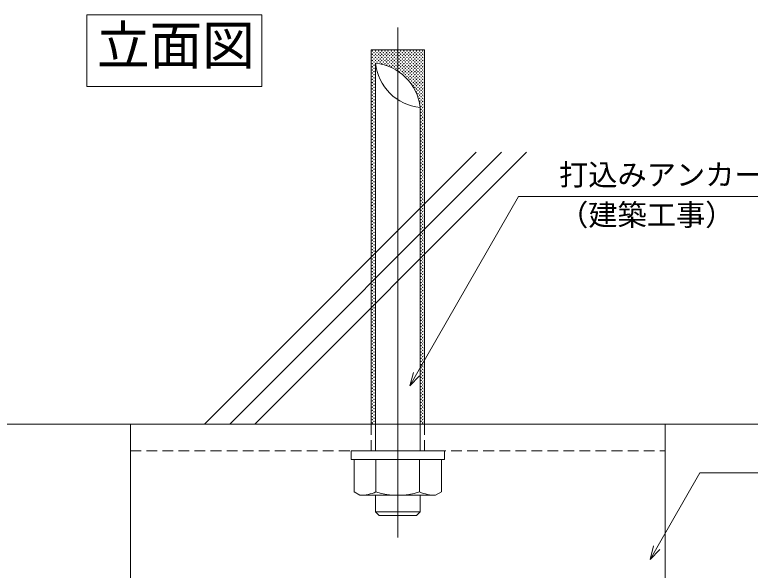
# Model space of a CAD drawing. Units: millimetres on the paper. Extents: x -401 to 401, y -279 to 279.
# Drawn here: x -179.4 to -96.8, y -136 to -73.7 of the extents above; entities that cross this region are included whole.
import ezdxf
from ezdxf.enums import TextEntityAlignment as Align

# ---------------------------------------------------------------- set-up
doc = ezdxf.new("R2010")
doc.units = ezdxf.units.MM
doc.linetypes.add('DASHED1', pattern=[1.8, 1.2, -0.6])
for name, color, linetype, lineweight in [('0-4_A-C05-見え掛り_細線', 1, 'Continuous', 9), ('0-6_A-D09-金物_鋼材', 4, 'Continuous', 9), ('0-7_0', 1, 'Continuous', 9), ('0-8_A-D01-RC', 4, 'Continuous', 9), ('0-9_A-C02-ハッチング', 134, 'Continuous', 9), ('0-A_A-C04-見上げ_見え隠れ線', 4, 'DASHED1', 9), ('1-2_A-B03-文字_書込_小', 7, 'Continuous', 9), ('1-4_A-B01-文字_タイトル室名', 2, 'Continuous', 9)]:
    doc.layers.add(name, color=color, linetype=linetype, lineweight=lineweight)
doc.styles.add('ＭＳ ゴシック', font='')
doc.styles.get('ＭＳ ゴシック').set_extended_font_data('MS Gothic')

# ---------------------------------------------------------------- blocks, each defined once
blk = doc.blocks.new('_Open30')
at = {"layer": '0-7_0', "color": 7}
blk.add_line((0, 0), (-1, 0), dxfattribs=at)
blk.add_lwpolyline([(-1, 0.2679), (0, 0), (-1, -0.2679)], dxfattribs=at)
blk = doc.blocks.new('G$C16211926')
at = {"layer": '0-7_0'}
blk.add_line((0, -95), (0, 19.5), dxfattribs=at)
at = {"layer": '0-7_0', "color": 7}
for p, q in [((-4.188, 14.5), (-5, 13.688)), ((-5, 13.688), (-5, 10)), ((-5, 13.688), (5, 13.688)), ((-4.188, 14.5), (4.188, 14.5)), ((5, 13.688), (4.188, 14.5)), ((5, 13.688), (5, 10)), ((-8.487, 10), (-9.8, 9.242)), ((8.487, 10), (-8.487, 10)), ((8.487, 10), (9.8, 9.242)), ((-9.8, 2), (-9.8, 9.242)), ((-4.9, 9.242), (-4.9, 2)), ((4.9, 9.242), (4.9, 2)), ((9.8, 2), (9.8, 9.242)), ((-5, 0), (-5, -77)), ((5, 0), (5, -87)), ((-6, -6), (-6, -90)), ((6, -6), (6, -90)), ((6, -90), (-6, -90))]:
    blk.add_line(p, q, dxfattribs=at)
for points in [[(10.5, 0), (10.5, 2), (-10.5, 2)], [(10.5, 0), (-10.5, 0), (-10.5, 2)]]:
    blk.add_lwpolyline(points, dxfattribs=at)
at = {"layer": '0-7_0'}
for centre in [(-5.955, -6.608), (-5.602, -6.254), (-5.248, -6.608), (5.358, -6.607), (5.712, -6.254), (-5.955, -7.315), (-5.955, -8.022), (-5.602, -6.961), (-5.602, -7.668), (-5.248, -7.315), (-5.248, -8.022), (5.358, -7.315), (5.358, -8.022), (5.712, -6.961), (5.712, -7.668), (-5.955, -8.729), (-5.955, -9.436), (-5.602, -8.375), (-5.602, -9.082), (-5.602, -9.789), (-5.248, -8.729), (-5.248, -9.436), (5.358, -8.729), (5.358, -9.436), (5.712, -8.375), (5.712, -9.082), (5.712, -9.789), (-5.955, -10.143), (-5.955, -10.85), (-5.955, -11.557), (-5.602, -10.497), (-5.602, -11.204), (-5.248, -10.143), (-5.248, -10.85), (-5.248, -11.557), (5.358, -10.143), (5.358, -10.85), (5.358, -11.557), (5.712, -10.496), (5.712, -11.203), (-5.955, -12.264), (-5.955, -12.971), (-5.602, -11.911), (-5.602, -12.618), (-5.248, -12.264), (-5.248, -12.971), (5.358, -12.264), (5.358, -12.971), (5.712, -11.911), (5.712, -12.618), (-5.955, -13.679), (-5.955, -14.386), (-5.602, -13.325), (-5.602, -14.032), (-5.602, -14.739), (-5.248, -13.678), (-5.248, -14.386), (5.358, -13.678), (5.358, -14.386), (5.712, -13.325), (5.712, -14.032), (5.712, -14.739), (-5.955, -15.093), (-5.955, -15.8), (-5.955, -16.507), (-5.602, -15.446), (-5.602, -16.153), (-5.248, -15.093), (-5.248, -15.8), (-5.248, -16.507), (5.358, -15.093), (5.358, -15.8), (5.358, -16.507), (5.712, -15.446), (5.712, -16.153), (-5.955, -17.214), (-5.955, -17.921), (-5.602, -16.861), (-5.602, -17.568), (-5.248, -17.214), (-5.248, -17.921), (5.358, -17.214), (5.358, -17.921), (5.712, -16.861), (5.712, -17.567), (-5.955, -18.628), (-5.955, -19.335), (-5.602, -18.275), (-5.602, -18.982), (-5.602, -19.689), (-5.248, -18.628), (-5.248, -19.335), (5.358, -18.628), (5.358, -19.335), (5.712, -18.274), (5.712, -18.982), (5.712, -19.689), (-5.955, -20.042), (-5.955, -20.75), (-5.955, -21.457), (-5.602, -20.396), (-5.602, -21.103), (-5.248, -20.042), (-5.248, -20.749), (-5.248, -21.457), (5.358, -20.042), (5.358, -20.749), (5.358, -21.457), (5.712, -20.396), (5.712, -21.103), (-5.955, -22.164), (-5.955, -22.871), (-5.602, -21.81), (-5.602, -22.517), (-5.248, -22.164), (-5.248, -22.871), (5.358, -22.164), (5.358, -22.871), (5.712, -21.81), (5.712, -22.517), (-5.955, -23.578), (-5.955, -24.285), (-5.602, -23.224), (-5.602, -23.932), (-5.602, -24.639), (-5.248, -23.578), (-5.248, -24.285), (5.358, -23.578), (5.358, -24.285), (5.712, -23.224), (5.712, -23.932), (5.712, -24.638), (-5.955, -24.992), (-5.955, -25.699), (-5.955, -26.406), (-5.602, -25.346), (-5.602, -26.053), (-5.248, -24.992), (-5.248, -25.699), (-5.248, -26.406), (5.358, -24.992), (5.358, -25.699), (5.358, -26.406), (5.712, -25.346), (5.712, -26.053), (-5.955, -27.113), (-5.955, -27.821), (-5.602, -26.76), (-5.602, -27.467), (-5.248, -27.113), (-5.248, -27.821), (5.358, -27.113), (5.358, -27.82), (5.712, -26.76), (5.712, -27.467), (-5.955, -28.528), (-5.955, -29.235), (-5.602, -28.174), (-5.602, -28.881), (-5.602, -29.588), (-5.248, -28.528), (-5.248, -29.235), (5.358, -28.528), (5.358, -29.235), (5.712, -28.174), (5.712, -28.881), (5.712, -29.588), (-5.955, -29.942), (-5.955, -30.649), (-5.955, -31.356), (-5.602, -30.295), (-5.602, -31.003), (-5.248, -29.942), (-5.248, -30.649), (-5.248, -31.356), (5.358, -29.942), (5.358, -30.649), (5.358, -31.356), (5.712, -30.295), (5.712, -31.003), (-5.955, -32.063), (-5.955, -32.77), (-5.602, -31.71), (-5.602, -32.417), (-5.248, -32.063), (-5.248, -32.77), (5.358, -32.063), (5.358, -32.77), (5.712, -31.71), (5.712, -32.417), (-5.955, -33.477), (-5.955, -34.184), (-5.602, -33.124), (-5.602, -33.831), (-5.602, -34.538), (-5.248, -33.477), (-5.248, -34.184), (5.358, -33.477), (5.358, -34.184), (5.712, -33.124), (5.712, -33.831), (5.712, -34.538), (-5.955, -34.892), (-5.955, -35.599), (-5.955, -36.306), (-5.602, -35.245), (-5.602, -35.952), (-5.248, -34.892), (-5.248, -35.599), (-5.248, -36.306), (5.358, -34.892), (5.358, -35.599), (5.358, -36.306), (5.712, -35.245), (5.712, -35.952), (-5.955, -37.013), (-5.955, -37.72), (-5.602, -36.659), (-5.602, -37.366), (-5.248, -37.013), (-5.248, -37.72), (5.358, -37.013), (5.358, -37.72), (5.712, -36.659), (5.712, -37.366), (-5.955, -38.427), (-5.955, -39.134), (-5.602, -38.074), (-5.602, -38.781), (-5.602, -39.488), (-5.248, -38.427), (-5.248, -39.134), (5.358, -38.427), (5.358, -39.134), (5.712, -38.074), (5.712, -38.781), (5.712, -39.488), (-5.955, -39.841), (-5.955, -40.548), (-5.955, -41.256), (-5.602, -40.195), (-5.602, -40.902), (-5.248, -39.841), (-5.248, -40.548), (-5.248, -41.256), (5.358, -39.841), (5.358, -40.548), (5.358, -41.256), (5.712, -40.195), (5.712, -40.902), (-5.955, -41.963), (-5.955, -42.67), (-5.602, -41.609), (-5.602, -42.316), (-5.248, -41.963), (-5.248, -42.67), (5.358, -41.963), (5.358, -42.67), (5.712, -41.609), (5.712, -42.316), (-5.955, -43.377), (-5.955, -44.084), (-5.602, -43.023), (-5.602, -43.73), (-5.602, -44.438), (-5.248, -43.377), (-5.248, -44.084), (5.358, -43.377), (5.358, -44.084), (5.712, -43.023), (5.712, -43.73), (5.712, -44.438), (-5.955, -44.791), (-5.955, -45.498), (-5.955, -46.205), (-5.602, -45.145), (-5.602, -45.852), (-5.248, -44.791), (-5.248, -45.498), (-5.248, -46.205), (5.358, -44.791), (5.358, -45.498), (5.358, -46.205), (5.712, -45.145), (5.712, -45.852), (-5.955, -46.912), (-5.955, -47.62), (-5.602, -46.559), (-5.602, -47.266), (-5.248, -46.912), (-5.248, -47.62), (5.358, -46.912), (5.358, -47.62), (5.712, -46.559), (5.712, -47.266), (-5.955, -48.327), (-5.955, -49.034), (-5.602, -47.973), (-5.602, -48.68), (-5.602, -49.387), (-5.248, -48.327), (-5.248, -49.034), (5.358, -48.327), (5.358, -49.034), (5.712, -47.973), (5.712, -48.68), (5.712, -49.387), (-5.955, -49.741), (-5.955, -50.448), (-5.955, -51.155), (-5.602, -50.094), (-5.602, -50.802), (-5.248, -49.741), (-5.248, -50.448), (-5.248, -51.155), (5.358, -49.741), (5.358, -50.448), (5.358, -51.155), (5.712, -50.094), (5.712, -50.802), (-5.955, -51.862), (-5.955, -52.569), (-5.602, -51.509), (-5.602, -52.216), (-5.248, -51.862), (-5.248, -52.569), (5.358, -51.862), (5.358, -52.569), (5.712, -51.509), (5.712, -52.216), (-5.955, -53.276), (-5.955, -53.984), (-5.602, -52.923), (-5.602, -53.63), (-5.602, -54.337), (-5.248, -53.276), (-5.248, -53.983), (5.358, -53.276), (5.358, -53.984), (5.712, -52.923), (5.712, -53.63), (5.712, -54.337), (-5.955, -54.691), (-5.955, -55.398), (-5.955, -56.105), (-5.602, -55.044), (-5.602, -55.751), (-5.248, -54.691), (-5.248, -55.398), (-5.248, -56.105), (5.358, -54.691), (5.358, -55.398), (5.358, -56.105), (5.712, -55.044), (5.712, -55.751), (-5.955, -56.812), (-5.955, -57.519), (-5.602, -56.458), (-5.602, -57.165), (-5.248, -56.812), (-5.248, -57.519), (5.358, -56.812), (5.358, -57.519), (5.712, -56.458), (5.712, -57.165), (-5.955, -58.226), (-5.955, -58.933), (-5.602, -57.873), (-5.602, -58.58), (-5.602, -59.287), (-5.248, -58.226), (-5.248, -58.933), (5.358, -58.226), (5.358, -58.933), (5.712, -57.873), (5.712, -58.58), (5.712, -59.287), (-5.955, -59.64), (-5.955, -60.348), (-5.955, -61.055), (-5.602, -59.994), (-5.602, -60.701), (-5.248, -59.64), (-5.248, -60.348), (-5.248, -61.055), (5.358, -59.64), (5.358, -60.348), (5.358, -61.055), (5.712, -59.994), (5.712, -60.701), (-5.955, -61.762), (-5.955, -62.469), (-5.602, -61.408), (-5.602, -62.115), (-5.248, -61.762), (-5.248, -62.469), (5.358, -61.762), (5.358, -62.469), (5.712, -61.408), (5.712, -62.115), (-5.955, -63.176), (-5.955, -63.883), (-5.602, -62.822), (-5.602, -63.529), (-5.602, -64.236), (-5.248, -63.176), (-5.248, -63.883), (5.358, -63.176), (5.358, -63.883), (5.712, -62.822), (5.712, -63.529), (5.712, -64.236), (-5.955, -64.59), (-5.955, -65.297), (-5.955, -66.004), (-5.602, -64.944), (-5.602, -65.651), (-5.248, -64.59), (-5.248, -65.297), (-5.248, -66.004), (5.358, -64.59), (5.358, -65.297), (5.358, -66.004), (5.712, -64.944), (5.712, -65.651), (-5.955, -66.711), (-5.955, -67.419), (-5.602, -66.358), (-5.602, -67.065), (-5.248, -66.711), (-5.248, -67.419), (5.358, -66.711), (5.358, -67.419), (5.712, -66.358), (5.712, -67.065), (-5.955, -68.126), (-5.955, -68.833), (-5.602, -67.772), (-5.602, -68.479), (-5.602, -69.186), (-5.248, -68.126), (-5.248, -68.833), (5.358, -68.126), (5.358, -68.833), (5.712, -67.772), (5.712, -68.479), (5.712, -69.186), (-5.955, -69.54), (-5.955, -70.247), (-5.955, -70.954), (-5.602, -69.893), (-5.602, -70.601), (-5.248, -69.54), (-5.248, -70.247), (-5.248, -70.954), (5.358, -69.54), (5.358, -70.247), (5.358, -70.954), (5.712, -69.893), (5.712, -70.601), (-5.955, -71.661), (-5.955, -72.368), (-5.602, -71.308), (-5.602, -72.015), (-5.248, -71.661), (-5.248, -72.368), (5.358, -71.661), (5.358, -72.368), (5.712, -71.308), (5.712, -72.015), (-5.955, -73.075), (-5.955, -73.782), (-5.602, -72.722), (-5.602, -73.429), (-5.602, -74.136), (-5.248, -73.075), (-5.248, -73.782), (5.358, -73.075), (5.358, -73.782), (5.712, -72.722), (5.712, -73.429), (5.712, -74.136), (-5.955, -74.49), (-5.955, -75.197), (-5.955, -75.904), (-5.602, -74.843), (-5.602, -75.55), (-5.248, -74.49), (-5.248, -75.197), (-5.248, -75.904), (5.358, -74.49), (5.358, -75.197), (5.358, -75.904), (5.712, -74.843), (5.712, -75.55), (-5.955, -76.611), (-5.955, -77.318), (-5.602, -76.257), (-5.602, -76.965), (-5.248, -76.611), (-5.248, -77.318), (5.358, -76.611), (5.358, -77.318), (5.712, -76.257), (5.712, -76.965), (-5.955, -78.025), (-5.955, -78.732), (-5.602, -77.672), (-5.602, -78.379), (-5.602, -79.086), (-5.248, -78.025), (-5.248, -78.732), (-4.895, -78.379), (-4.895, -79.086), (5.358, -78.025), (5.358, -78.732), (5.712, -77.672), (5.712, -78.379), (5.712, -79.086), (-5.955, -79.439), (-5.955, -80.146), (-5.955, -80.853), (-5.602, -79.793), (-5.602, -80.5), (-5.248, -79.44), (-5.248, -80.146), (-5.248, -80.853), (-4.895, -79.793), (-4.895, -80.5), (-4.541, -79.439), (-4.541, -80.146), (-4.541, -80.853), (-4.187, -80.5), (5.358, -79.439), (5.358, -80.146), (5.358, -80.854), (5.712, -79.793), (5.712, -80.5), (-5.955, -81.561), (-5.955, -82.268), (-5.602, -81.207), (-5.602, -81.914), (-5.248, -81.561), (-5.248, -82.268), (-4.895, -81.207), (-4.895, -81.914), (-4.541, -81.561), (-4.541, -82.268), (-4.187, -81.207), (-4.187, -81.914), (-3.834, -81.561), (-3.834, -82.268), (-3.48, -81.914), (-3.127, -82.268), (5.358, -81.561), (5.358, -82.268), (5.712, -81.207), (5.712, -81.914), (-5.955, -82.975), (-5.955, -83.682), (-5.602, -82.621), (-5.602, -83.328), (-5.602, -84.036), (-5.248, -82.975), (-5.248, -83.682), (-4.895, -82.621), (-4.895, -83.328), (-4.895, -84.036), (-4.541, -82.975), (-4.541, -83.682), (-4.187, -82.621), (-4.187, -83.328), (-4.187, -84.036), (-3.834, -82.975), (-3.834, -83.682), (-3.48, -82.621), (-3.48, -83.328), (-3.48, -84.036), (-3.127, -82.975), (-3.127, -83.682), (-2.773, -83.328), (-2.773, -84.036), (-2.42, -83.682), (-2.066, -84.036), (5.358, -82.975), (5.358, -83.682), (5.712, -82.621), (5.712, -83.329), (5.712, -84.036), (-5.955, -84.389), (-5.955, -85.096), (-5.955, -85.803), (-5.602, -84.743), (-5.602, -85.45), (-5.248, -84.389), (-5.248, -85.096), (-5.248, -85.803), (-4.895, -84.743), (-4.895, -85.45), (-4.541, -84.389), (-4.541, -85.096), (-4.541, -85.803), (-4.187, -84.743), (-4.187, -85.45), (-3.834, -84.389), (-3.834, -85.096), (-3.834, -85.803), (-3.48, -84.743), (-3.48, -85.45), (-3.127, -84.389), (-3.127, -85.096), (-3.127, -85.803), (-2.773, -84.743), (-2.773, -85.45), (-2.42, -84.389), (-2.42, -85.096), (-2.42, -85.803), (-2.066, -84.743), (-2.066, -85.45), (-1.712, -84.389), (-1.712, -85.096), (-1.712, -85.803), (-1.359, -84.743), (-1.359, -85.45), (-1.005, -85.096), (-1.005, -85.803), (-0.652, -85.45), (-0.298, -85.096), (-0.298, -85.803), (0.055, -85.45), (0.409, -85.803), (5.358, -84.389), (5.358, -85.096), (5.358, -85.803), (5.712, -84.743), (5.712, -85.45), (-5.955, -86.511), (-5.955, -87.218), (-5.602, -86.157), (-5.602, -86.864), (-5.248, -86.511), (-5.248, -87.218), (-4.895, -86.157), (-4.895, -86.864), (-4.541, -86.511), (-4.541, -87.217), (-4.187, -86.157), (-4.187, -86.864), (-3.834, -86.511), (-3.834, -87.217), (-3.48, -86.157), (-3.48, -86.864), (-3.127, -86.51), (-3.127, -87.217), (-2.773, -86.157), (-2.773, -86.864), (-2.42, -86.51), (-2.42, -87.217), (-2.066, -86.157), (-2.066, -86.864), (-1.712, -86.51), (-1.712, -87.217), (-1.359, -86.157), (-1.359, -86.864), (-1.006, -86.511), (-1.005, -87.217), (-0.652, -86.157), (-0.652, -86.864), (-0.298, -86.511), (-0.298, -87.217), (0.055, -86.157), (0.055, -86.864), (0.409, -86.51), (0.409, -87.217), (0.762, -86.157), (0.762, -86.864), (1.116, -86.51), (1.116, -87.217), (1.469, -86.157), (1.469, -86.864), (1.823, -86.51), (1.823, -87.217), (2.177, -86.864), (2.53, -86.511), (2.53, -87.217), (2.884, -86.864), (3.237, -87.217), (3.591, -86.864), (3.944, -87.217), (4.652, -87.218), (5.358, -86.511), (5.358, -87.217), (5.712, -86.157), (5.712, -86.864), (-5.955, -87.925), (-5.955, -88.632), (-5.602, -87.571), (-5.602, -88.278), (-5.602, -88.985), (-5.248, -87.925), (-5.248, -88.632), (-4.895, -87.571), (-4.895, -88.278), (-4.895, -88.985), (-4.541, -87.925), (-4.541, -88.632), (-4.187, -87.571), (-4.187, -88.278), (-4.187, -88.985), (-3.834, -87.925), (-3.834, -88.632), (-3.48, -87.571), (-3.48, -88.278), (-3.48, -88.985), (-3.127, -87.925), (-3.127, -88.632), (-2.773, -87.571), (-2.773, -88.278), (-2.773, -88.985), (-2.42, -87.925), (-2.42, -88.632), (-2.066, -87.571), (-2.066, -88.278), (-2.066, -88.985), (-1.712, -87.925), (-1.712, -88.632), (-1.359, -87.571), (-1.359, -88.278), (-1.359, -88.985), (-1.006, -87.925), (-1.006, -88.632), (-0.652, -87.571), (-0.652, -88.278), (-0.652, -88.985), (-0.298, -87.925), (-0.298, -88.632), (0.055, -87.571), (0.055, -88.278), (0.055, -88.985), (0.409, -87.925), (0.409, -88.632), (0.762, -87.571), (0.762, -88.278), (0.762, -88.985), (1.116, -87.925), (1.116, -88.632), (1.469, -87.571), (1.469, -88.278), (1.469, -88.985), (1.823, -87.925), (1.823, -88.632), (2.177, -87.571), (2.177, -88.278), (2.177, -88.985), (2.53, -87.925), (2.53, -88.632), (2.884, -87.571), (2.884, -88.278), (2.884, -88.985), (3.237, -87.925), (3.237, -88.632), (3.591, -87.571), (3.591, -88.278), (3.591, -88.985), (3.944, -87.925), (3.944, -88.632), (4.298, -87.571), (4.298, -88.278), (4.298, -88.985), (4.651, -87.925), (4.651, -88.632), (5.005, -87.571), (5.005, -88.278), (5.005, -88.985), (5.358, -87.925), (5.358, -88.632), (5.712, -87.571), (5.712, -88.278), (5.712, -88.985), (-5.955, -89.339), (-5.602, -89.692), (-5.248, -89.339), (-4.895, -89.692), (-4.541, -89.339), (-4.188, -89.692), (-3.834, -89.339), (-3.48, -89.692), (-3.127, -89.339), (-2.773, -89.692), (-2.42, -89.339), (-2.066, -89.692), (-1.713, -89.339), (-1.359, -89.692), (-1.006, -89.339), (-0.652, -89.692), (-0.298, -89.339), (0.055, -89.692), (0.409, -89.339), (0.762, -89.692), (1.116, -89.339), (1.469, -89.692), (1.823, -89.339), (2.177, -89.692), (2.53, -89.339), (2.884, -89.692), (3.237, -89.339), (3.591, -89.692), (3.944, -89.339), (4.298, -89.692), (4.651, -89.339), (5.005, -89.692), (5.358, -89.339), (5.712, -89.692)]:
    blk.add_circle(centre, 0.05, dxfattribs=at)
at = {"layer": '0-7_0', "color": 7}
for centre, radius, start, end in [((-8.487, 1.134), 8.866, 66.13493, 89.99998), ((0, -6.216), 16.216, 72.41194, 107.58806), ((8.487, 1.134), 8.866, 90.00002, 113.86507), ((6.186, -75.814), 11.248, 186.0509, 263.9491), ((-6.186, -88.186), 11.248, 6.05054, 83.9491)]:
    blk.add_arc(centre, radius, start, end, dxfattribs=at)

msp = doc.modelspace()

# ---------------------------------------------------------------- linework, layer by layer
at = {"layer": '0-4_A-C05-見え掛り_細線'}
msp.add_lwpolyline([(-166.397, -137.075), (-166.397, -119.575), (-106.397, -119.575), (-106.397, -137.075)], dxfattribs=at)
at = {"layer": '0-8_A-D01-RC'}
msp.add_line((-286.397, -119.575), (-36.397, -119.575), dxfattribs=at)
at = {"layer": '0-9_A-C02-ハッチング'}
for p, q in [((-158.083, -119.575), (-127.598, -89.089)), ((-155.255, -119.575), (-124.769, -89.089)), ((-152.426, -119.575), (-121.941, -89.089))]:
    msp.add_line(p, q, dxfattribs=at)
at = {"layer": '0-A_A-C04-見上げ_見え隠れ線'}
for p, q in [((-139.397, -122.575), (-139.397, -119.575)), ((-133.397, -122.575), (-133.397, -119.575)), ((-166.397, -122.575), (-106.397, -122.575))]:
    msp.add_line(p, q, dxfattribs=at)
msp.add_lwpolyline([(-166.397, -157.075), (-106.397, -157.075), (-106.397, -119.575), (-166.397, -119.575)], close=True, dxfattribs=at)
at = {"layer": '1-2_A-B03-文字_書込_小'}
for points in [[(-134.301, -113.985), (-122.836, -94.067), (-79.049, -94.067)], [(-107.341, -133.461), (-102.51, -125.069), (17.121, -125.069)]]:
    msp.add_lwpolyline(points, dxfattribs=at)
at = {"layer": '1-4_A-B01-文字_タイトル室名'}
msp.add_lwpolyline([(-171.286, -73.653), (-171.286, -81.714), (-151.644, -81.714), (-151.644, -73.653)], close=True, dxfattribs=at)

# ---------------------------------------------------------------- block references
at = {"layer": '0-6_A-D09-金物_鋼材', "xscale": 0.5, "yscale": 0.5, "rotation": 180}
msp.add_blockref('G$C16211926', (-136.397, -122.575), dxfattribs=at)
at = {"layer": '1-2_A-B03-文字_書込_小', "xscale": 1.5, "yscale": 1.5, "rotation": 240.07573}
for p in [(-135.049, -115.285), (-108.089, -134.761)]:
    msp.add_blockref('_Open30', p, dxfattribs=at)

# ---------------------------------------------------------------- texts
at = {"layer": '1-2_A-B03-文字_書込_小', "style": 'ＭＳ ゴシック'}
for s, p in [('打込みアンカー（1ヶ所）', (-118.3, -93.53)), ('（建築工事）', (-118.3, -98.03))]:
    msp.add_text(s, height=2.405, dxfattribs=at).set_placement(p, align=Align.BOTTOM_LEFT)
at = {"layer": '1-4_A-B01-文字_タイトル室名', "style": 'ＭＳ ゴシック'}
msp.add_text('立面図', height=4.333, dxfattribs=at).set_placement((-170.168, -80.538), align=Align.BOTTOM_LEFT)

doc.saveas('drawing.dxf')
